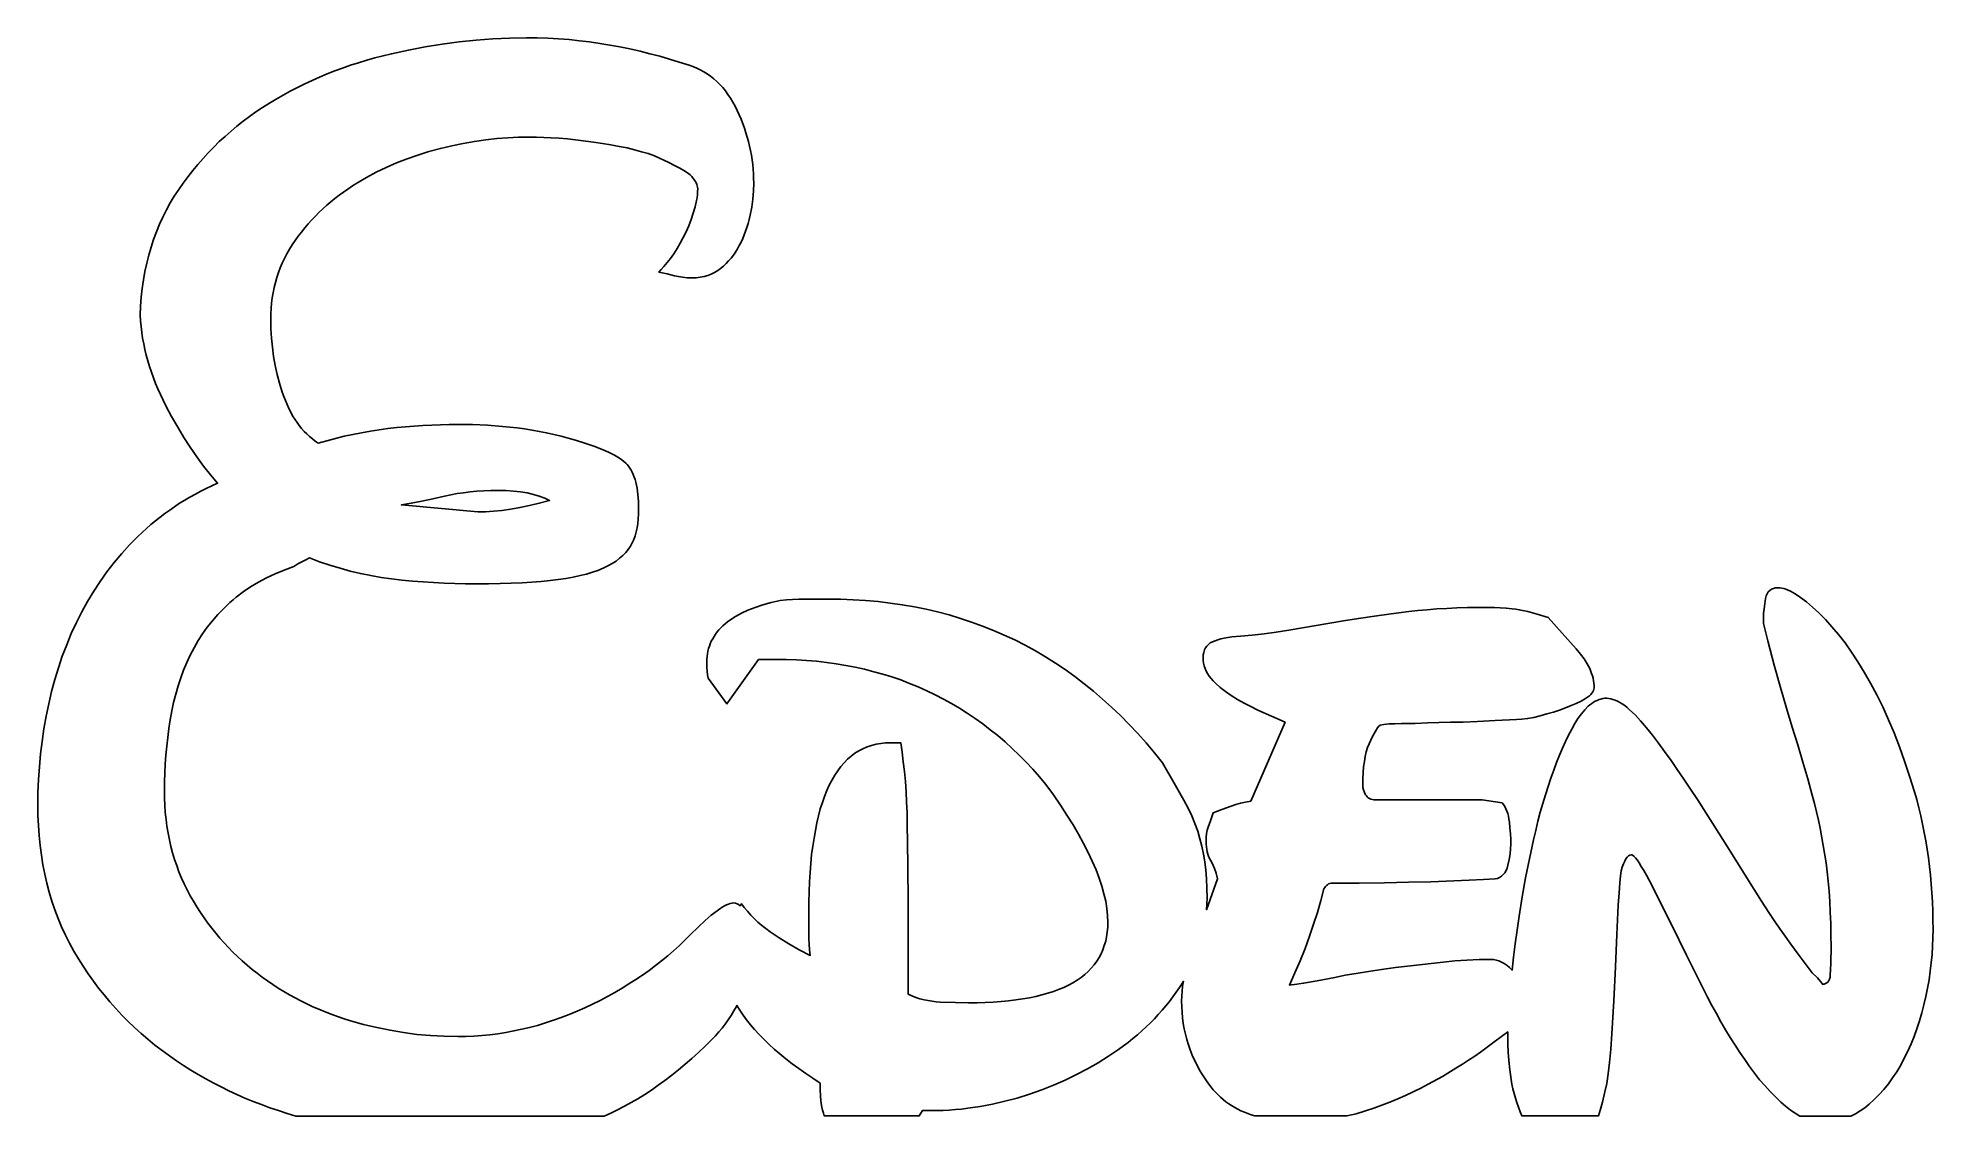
# Model space of a CAD drawing. Extents: x 41 to 152, y 21 to 84.
import ezdxf

# ---------------------------------------------------------------- set-up
doc = ezdxf.new("R2010")
doc.units = 0
doc.layers.add('CAMADA_1', color=18, linetype='CONTINUOUS')

msp = doc.modelspace()

# ---------------------------------------------------------------- linework, layer by layer
at = {"layer": 'CAMADA_1'}
for points in [[(55.83, 20.74), (73.98, 20.74), (74.38, 20.92), (74.78, 21.11), (75.18, 21.32), (75.58, 21.54), (75.98, 21.77), (76.38, 22.02), (76.78, 22.28), (77.17, 22.56), (77.57, 22.84), (77.97, 23.15), (78.36, 23.47), (78.76, 23.8), (79.16, 24.14), (79.55, 24.5), (79.95, 24.88), (80.34, 25.26), (80.55, 25.48), (80.75, 25.7), (80.94, 25.93), (81.12, 26.17), (81.3, 26.42), (81.47, 26.68), (81.63, 26.94), (81.78, 27.21), (81.81, 27.27), (81.98, 26.98), (82.17, 26.7), (82.38, 26.41), (82.61, 26.13), (82.85, 25.84), (83.11, 25.55), (83.39, 25.27), (83.69, 24.98), (84.01, 24.69), (84.34, 24.41), (84.69, 24.12), (85.06, 23.83), (85.45, 23.54), (85.86, 23.26), (86.28, 22.97), (86.72, 22.68), (86.72, 22.34), (86.74, 21.89), (86.75, 21.68), (86.78, 21.48), (86.81, 21.28), (86.85, 21.1), (86.9, 20.92), (86.95, 20.75), (92.55, 20.75), (92.65, 20.91), (92.73, 21.07), (93.24, 21.07), (93.6, 21.07), (93.96, 21.08), (94.32, 21.1), (94.68, 21.13), (95.04, 21.16), (95.41, 21.21), (96.13, 21.31), (96.86, 21.45), (97.58, 21.62), (98.31, 21.81), (99.04, 22.04), (99.76, 22.3), (100.46, 22.57), (101.15, 22.87), (101.81, 23.19), (102.46, 23.52), (103.09, 23.88), (103.7, 24.27), (104.29, 24.67), (104.58, 24.88), (104.86, 25.09), (105.13, 25.31), (105.4, 25.53), (105.66, 25.76), (105.91, 26), (106.16, 26.23), (106.4, 26.48), (106.63, 26.73), (106.85, 26.98), (107.07, 27.24), (107.28, 27.5), (107.49, 27.77), (107.68, 28.04), (107.87, 28.32), (108.06, 28.6), (108.11, 28.69), (108.06, 28.39), (108.03, 28.09), (108.01, 27.81), (108, 27.53), (108.01, 27.19), (108.03, 26.86), (108.06, 26.53), (108.1, 26.2), (108.16, 25.88), (108.23, 25.57), (108.31, 25.25), (108.41, 24.94), (108.51, 24.64), (108.63, 24.34), (108.76, 24.04), (108.91, 23.75), (109.06, 23.46), (109.23, 23.17), (109.42, 22.89), (109.61, 22.62), (109.74, 22.45), (109.87, 22.29), (110.01, 22.14), (110.15, 21.99), (110.3, 21.85), (110.45, 21.72), (110.61, 21.59), (110.78, 21.47), (110.95, 21.36), (111.13, 21.25), (111.31, 21.15), (111.5, 21.06), (111.7, 20.97), (111.9, 20.89), (112.1, 20.81), (112.31, 20.75), (117.74, 20.75), (118.29, 20.88), (118.84, 21.05), (119.32, 21.21), (119.8, 21.39), (120.27, 21.57), (120.73, 21.76), (121.19, 21.96), (121.64, 22.17), (122.09, 22.39), (122.52, 22.62), (123.37, 23.08), (124.16, 23.56), (124.54, 23.8), (124.91, 24.04), (125.27, 24.28), (125.61, 24.52), (126.47, 25.15), (127.21, 25.7), (127.21, 25.38), (127.21, 24.97), (127.24, 24.52), (127.28, 24.02), (127.33, 23.47), (127.37, 23.19), (127.41, 22.91), (127.46, 22.63), (127.52, 22.35), (127.59, 22.08), (127.67, 21.81), (127.75, 21.54), (127.84, 21.27), (127.94, 21), (128.05, 20.75), (132.55, 20.75), (132.68, 21.15), (132.79, 21.57), (132.94, 22.18), (133.05, 22.67), (133.13, 23.23), (133.21, 23.91), (133.28, 24.69), (133.34, 25.59), (133.46, 27.53), (133.56, 29.53), (133.64, 31.45), (133.72, 33.17), (133.77, 33.9), (133.81, 34.48), (133.85, 34.91), (133.89, 35.2), (133.96, 35.42), (134.03, 35.61), (134.1, 35.77), (134.17, 35.9), (134.24, 36), (134.32, 36.07), (134.4, 36.12), (134.49, 36.13), (134.52, 36.13), (134.56, 36.11), (134.64, 36.06), (134.73, 35.96), (134.84, 35.84), (134.95, 35.67), (135.08, 35.46), (135.22, 35.22), (135.38, 34.95), (135.71, 34.32), (136.06, 33.62), (136.86, 32.03), (137.75, 30.22), (138.72, 28.26), (138.98, 27.75), (139.24, 27.26), (139.5, 26.78), (139.77, 26.3), (140.04, 25.83), (140.32, 25.38), (140.6, 24.93), (140.88, 24.49), (141.17, 24.07), (141.46, 23.66), (141.75, 23.27), (142.05, 22.89), (142.36, 22.54), (142.66, 22.2), (142.98, 21.87), (143.29, 21.57), (143.58, 21.32), (143.86, 21.1), (144.14, 20.91), (144.42, 20.74), (147.42, 20.74), (147.7, 20.88), (147.97, 21.05), (148.24, 21.23), (148.5, 21.44), (148.8, 21.72), (149.09, 22.01), (149.37, 22.32), (149.63, 22.65), (149.88, 23), (150.13, 23.36), (150.36, 23.75), (150.57, 24.15), (150.78, 24.57), (150.97, 25), (151.15, 25.44), (151.31, 25.89), (151.47, 26.35), (151.6, 26.82), (151.73, 27.3), (151.84, 27.79), (151.94, 28.29), (152.03, 28.78), (152.1, 29.28), (152.16, 29.77), (152.21, 30.26), (152.24, 30.75), (152.26, 31.24), (152.27, 31.73), (152.26, 32.28), (152.25, 32.82), (152.23, 33.36), (152.2, 33.89), (152.16, 34.41), (152.11, 34.94), (152.06, 35.45), (151.99, 35.96), (151.92, 36.47), (151.84, 36.97), (151.75, 37.46), (151.65, 37.95), (151.54, 38.44), (151.42, 38.91), (151.3, 39.39), (151.17, 39.86), (150.88, 40.77), (150.59, 41.65), (150.29, 42.5), (149.97, 43.32), (149.64, 44.1), (149.3, 44.85), (148.95, 45.57), (148.58, 46.25), (148.21, 46.9), (147.84, 47.51), (147.46, 48.08), (147.08, 48.62), (146.7, 49.12), (146.31, 49.58), (145.93, 50.01), (145.54, 50.4), (145.16, 50.74), (144.8, 51.05), (144.46, 51.3), (144.15, 51.51), (143.86, 51.67), (143.72, 51.73), (143.59, 51.79), (143.47, 51.83), (143.35, 51.86), (143.23, 51.87), (143.12, 51.88), (142.98, 51.87), (142.86, 51.84), (142.74, 51.79), (142.65, 51.72), (142.56, 51.63), (142.5, 51.52), (142.44, 51.39), (142.4, 51.24), (142.35, 50.93), (142.31, 50.64), (142.28, 50.36), (142.28, 50.1), (142.28, 49.76), (142.53, 48.75), (142.91, 47.32), (143.27, 45.99), (143.63, 44.78), (143.97, 43.67), (144.3, 42.62), (144.6, 41.6), (144.89, 40.61), (145.15, 39.65), (145.28, 39.17), (145.4, 38.68), (145.51, 38.19), (145.61, 37.7), (145.8, 36.69), (145.96, 35.67), (146.03, 35.13), (146.09, 34.58), (146.14, 34), (146.18, 33.39), (146.21, 32.76), (146.24, 32.1), (146.25, 31.42), (146.26, 30.71), (146.24, 29.75), (146.23, 29.37), (146.21, 29.06), (146.2, 28.93), (146.17, 28.82), (146.13, 28.73), (146.08, 28.65), (146.01, 28.59), (145.93, 28.55), (145.85, 28.52), (145.75, 28.51), (145.75, 28.51), (145.76, 28.52), (145.74, 28.55), (145.64, 28.68), (145.45, 28.89), (145.15, 29.19), (144.73, 29.73), (144.31, 30.29), (143.88, 30.87), (143.45, 31.48), (143.02, 32.1), (142.59, 32.75), (142.16, 33.41), (141.73, 34.1), (140.02, 36.82), (138.38, 39.39), (137.98, 40), (137.59, 40.59), (137.2, 41.16), (136.83, 41.7), (136.45, 42.22), (136.09, 42.71), (135.73, 43.18), (135.38, 43.62), (135.03, 44.03), (134.71, 44.38), (134.39, 44.68), (134.24, 44.81), (134.1, 44.93), (133.95, 45.03), (133.81, 45.12), (133.68, 45.19), (133.54, 45.25), (133.41, 45.3), (133.29, 45.33), (133.17, 45.35), (133.05, 45.36), (132.93, 45.36), (132.82, 45.34), (132.7, 45.32), (132.59, 45.29), (132.48, 45.24), (132.37, 45.19), (132.27, 45.13), (132.16, 45.06), (132.05, 44.98), (131.95, 44.9), (131.75, 44.69), (131.55, 44.45), (131.35, 44.17), (131.17, 43.87), (130.98, 43.54), (130.79, 43.19), (130.61, 42.82), (130.44, 42.43), (130.26, 42.02), (130.09, 41.58), (129.92, 41.13), (129.75, 40.66), (129.59, 40.17), (129.43, 39.68), (129.28, 39.17), (129.13, 38.65), (128.99, 38.12), (128.86, 37.58), (128.73, 37.02), (128.49, 35.9), (128.26, 34.78), (128.06, 33.66), (127.88, 32.53), (127.76, 31.7), (127.65, 30.89), (127.55, 30.1), (127.47, 29.34), (127.32, 29.49), (127.17, 29.62), (127.01, 29.73), (126.85, 29.82), (126.69, 29.89), (126.53, 29.94), (126.37, 29.97), (126.21, 29.98), (125.52, 29.97), (124.81, 29.94), (124.1, 29.89), (123.41, 29.81), (121.49, 29.6), (120.61, 29.49), (119.78, 29.38), (119.01, 29.27), (118.29, 29.15), (117.63, 29.04), (117.02, 28.92), (115.98, 28.72), (115.19, 28.57), (114.65, 28.49), (114.47, 28.47), (114.35, 28.46), (114.68, 29.18), (114.99, 29.9), (115.27, 30.62), (115.54, 31.34), (115.78, 32.05), (116, 32.75), (116.2, 33.45), (116.38, 34.13), (116.43, 34.21), (116.48, 34.28), (116.54, 34.34), (116.6, 34.38), (116.66, 34.42), (116.73, 34.45), (116.81, 34.46), (116.89, 34.47), (118.46, 34.47), (119.95, 34.49), (121.36, 34.52), (122.69, 34.55), (124.93, 34.64), (125.78, 34.68), (126.46, 34.72), (126.6, 34.75), (126.73, 34.81), (126.84, 34.88), (126.95, 34.97), (127.04, 35.08), (127.11, 35.21), (127.17, 35.36), (127.22, 35.53), (127.3, 35.87), (127.35, 36.19), (127.38, 36.49), (127.39, 36.76), (127.39, 37.06), (127.37, 37.38), (127.34, 37.72), (127.31, 38.07), (127.28, 38.24), (127.25, 38.41), (127.21, 38.57), (127.16, 38.71), (127.1, 38.85), (127.04, 38.98), (126.96, 39.1), (126.88, 39.21), (125.7, 39.38), (119.43, 39.38), (119.33, 39.38), (119.24, 39.4), (119.15, 39.42), (119.07, 39.45), (119, 39.5), (118.94, 39.55), (118.89, 39.61), (118.84, 39.68), (118.77, 39.82), (118.71, 39.96), (118.68, 40.1), (118.67, 40.23), (118.68, 40.62), (118.69, 40.98), (118.72, 41.33), (118.77, 41.64), (118.82, 41.94), (118.88, 42.21), (118.96, 42.46), (119.05, 42.68), (119.23, 43.07), (119.4, 43.38), (119.55, 43.62), (119.62, 43.71), (119.69, 43.78), (119.92, 43.82), (120.22, 43.85), (120.56, 43.86), (120.96, 43.87), (121.76, 43.88), (122.48, 43.91), (123.16, 43.94), (123.84, 43.95), (124.58, 43.96), (125.44, 43.99), (126.48, 44.05), (127.73, 44.12), (128.04, 44.13), (128.38, 44.17), (128.74, 44.24), (129.13, 44.33), (129.52, 44.44), (129.9, 44.55), (130.26, 44.67), (130.61, 44.8), (130.94, 44.93), (131.24, 45.06), (131.53, 45.2), (131.79, 45.35), (131.91, 45.42), (132.02, 45.5), (132.1, 45.58), (132.17, 45.66), (132.23, 45.74), (132.27, 45.82), (132.29, 45.9), (132.3, 45.98), (132.3, 46.12), (132.28, 46.26), (132.26, 46.4), (132.24, 46.54), (132.2, 46.68), (132.15, 46.82), (132.04, 47.11), (131.89, 47.39), (131.71, 47.68), (131.49, 47.97), (131.24, 48.27), (129.59, 50.13), (128.95, 50.32), (128.39, 50.47), (127.89, 50.58), (127.68, 50.61), (127.48, 50.64), (127.11, 50.68), (126.76, 50.7), (126.43, 50.72), (126.12, 50.72), (125.47, 50.72), (124.84, 50.71), (124.22, 50.69), (123.62, 50.66), (123.04, 50.63), (122.47, 50.58), (121.92, 50.53), (121.38, 50.47), (120.35, 50.34), (119.36, 50.21), (118.42, 50.07), (117.53, 49.92), (114.31, 49.37), (113.58, 49.25), (112.86, 49.16), (112.16, 49.08), (111.47, 49.03), (110.96, 48.98), (110.73, 48.94), (110.51, 48.9), (110.31, 48.86), (110.13, 48.81), (109.97, 48.75), (109.82, 48.69), (109.69, 48.62), (109.58, 48.54), (109.49, 48.44), (109.41, 48.33), (109.35, 48.21), (109.31, 48.07), (109.28, 47.92), (109.27, 47.76), (109.28, 47.59), (109.3, 47.43), (109.34, 47.27), (109.39, 47.12), (109.45, 46.96), (109.53, 46.82), (109.63, 46.67), (109.74, 46.53), (109.86, 46.4), (109.99, 46.26), (110.27, 46), (110.58, 45.76), (110.92, 45.52), (111.29, 45.29), (111.68, 45.07), (112.07, 44.87), (112.49, 44.67), (114.1, 43.95), (112.07, 39.3), (111.77, 39.24), (111.48, 39.18), (111.2, 39.1), (110.92, 39), (110.38, 38.8), (109.87, 38.62), (109.71, 38.15), (109.57, 37.77), (109.51, 37.59), (109.47, 37.39), (109.45, 37.17), (109.44, 36.92), (109.45, 36.76), (109.46, 36.6), (109.48, 36.45), (109.51, 36.31), (109.54, 36.18), (109.59, 36.05), (109.64, 35.93), (109.7, 35.82), (109.82, 35.6), (109.93, 35.34), (110.03, 35.05), (110.12, 34.72), (109.47, 32.9), (109.49, 33.25), (109.5, 33.6), (109.49, 34.18), (109.46, 34.72), (109.42, 35.23), (109.37, 35.72), (109.3, 36.18), (109.2, 36.64), (109.08, 37.09), (108.95, 37.54), (108.78, 37.98), (108.6, 38.44), (108.38, 38.89), (108.14, 39.36), (107.57, 40.37), (106.87, 41.56), (106.4, 42.15), (105.91, 42.73), (105.42, 43.28), (104.92, 43.82), (104.4, 44.34), (103.88, 44.84), (103.35, 45.32), (102.81, 45.78), (102.27, 46.22), (101.71, 46.65), (101.14, 47.05), (100.57, 47.44), (99.98, 47.81), (99.39, 48.16), (98.78, 48.49), (98.17, 48.8), (97.55, 49.09), (96.92, 49.36), (96.28, 49.62), (95.63, 49.85), (94.98, 50.07), (94.31, 50.27), (93.63, 50.45), (92.95, 50.61), (92.26, 50.75), (91.55, 50.87), (90.84, 50.97), (90.12, 51.06), (89.39, 51.12), (88.65, 51.17), (87.9, 51.2), (87.15, 51.21), (85.79, 51.21), (85.45, 51.2), (85.09, 51.19), (84.73, 51.16), (84.35, 51.12), (83.83, 51), (83.34, 50.86), (82.88, 50.71), (82.46, 50.55), (82.07, 50.37), (81.72, 50.18), (81.4, 49.97), (81.25, 49.86), (81.11, 49.75), (80.98, 49.63), (80.86, 49.51), (80.75, 49.39), (80.64, 49.27), (80.54, 49.14), (80.46, 49), (80.38, 48.87), (80.3, 48.73), (80.24, 48.58), (80.19, 48.44), (80.14, 48.29), (80.1, 48.13), (80.07, 47.98), (80.05, 47.82), (80.04, 47.65), (80.03, 47.48), (80.04, 47.2), (80.05, 46.96), (80.08, 46.74), (80.12, 46.55), (81.22, 45.03), (83.08, 47.65), (84.1, 47.65), (84.71, 47.65), (85.31, 47.62), (85.91, 47.59), (86.49, 47.54), (87.08, 47.47), (87.65, 47.39), (88.22, 47.3), (88.78, 47.19), (89.33, 47.07), (89.87, 46.93), (90.41, 46.78), (90.94, 46.62), (91.46, 46.44), (91.98, 46.24), (92.49, 46.04), (92.99, 45.81), (93.48, 45.57), (93.97, 45.32), (94.45, 45.06), (94.92, 44.78), (95.38, 44.48), (95.84, 44.17), (96.29, 43.85), (96.73, 43.51), (97.17, 43.16), (97.6, 42.79), (98.02, 42.41), (98.43, 42.01), (98.84, 41.6), (99.24, 41.18), (99.63, 40.74), (100.01, 40.29), (100.46, 39.67), (100.87, 39.07), (101.25, 38.48), (101.61, 37.91), (101.93, 37.35), (102.23, 36.8), (102.5, 36.27), (102.74, 35.76), (102.96, 35.26), (103.14, 34.77), (103.3, 34.3), (103.43, 33.84), (103.53, 33.4), (103.6, 32.97), (103.64, 32.56), (103.65, 32.16), (103.65, 31.87), (103.62, 31.59), (103.58, 31.31), (103.53, 31.05), (103.45, 30.79), (103.37, 30.55), (103.26, 30.31), (103.14, 30.09), (103.01, 29.87), (102.85, 29.66), (102.68, 29.46), (102.5, 29.27), (102.3, 29.09), (102.08, 28.92), (101.85, 28.76), (101.6, 28.6), (101.34, 28.46), (101.06, 28.33), (100.76, 28.2), (100.45, 28.09), (100.12, 27.98), (99.77, 27.88), (99.41, 27.79), (99.04, 27.72), (98.64, 27.65), (98.23, 27.59), (97.81, 27.53), (97.37, 27.49), (96.91, 27.46), (96.44, 27.44), (95.95, 27.42), (95.44, 27.42), (94.69, 27.43), (93.79, 27.46), (93.55, 27.48), (93.31, 27.51), (93.07, 27.55), (92.83, 27.6), (92.59, 27.66), (92.35, 27.74), (92.12, 27.83), (91.89, 27.93), (91.89, 33.26), (91.88, 35.55), (91.84, 38), (91.83, 38.63), (91.8, 39.25), (91.77, 39.86), (91.73, 40.46), (91.68, 41.04), (91.61, 41.62), (91.54, 42.19), (91.46, 42.74), (90.87, 42.74), (90.57, 42.73), (90.29, 42.7), (90.01, 42.66), (89.74, 42.59), (89.48, 42.5), (89.23, 42.39), (88.99, 42.27), (88.76, 42.12), (88.54, 41.95), (88.33, 41.77), (88.12, 41.56), (87.93, 41.34), (87.75, 41.09), (87.57, 40.83), (87.41, 40.55), (87.25, 40.25), (87.11, 39.92), (86.97, 39.58), (86.84, 39.22), (86.72, 38.84), (86.61, 38.44), (86.52, 38.02), (86.43, 37.58), (86.35, 37.12), (86.28, 36.65), (86.21, 36.15), (86.16, 35.63), (86.12, 35.09), (86.09, 34.54), (86.06, 33.96), (86.05, 33.37), (86.04, 32.75), (86.04, 31.48), (86.05, 31.18), (86.07, 30.87), (86.09, 30.55), (86.13, 30.21), (85.47, 30.55), (84.86, 30.9), (84.29, 31.25), (83.76, 31.61), (83.51, 31.79), (83.27, 31.98), (83.04, 32.18), (82.83, 32.38), (82.62, 32.59), (82.43, 32.81), (82.24, 33.03), (82.07, 33.26), (81.99, 33.13), (81.91, 33.21), (81.82, 33.26), (81.72, 33.3), (81.61, 33.31), (81.52, 33.3), (81.42, 33.28), (81.32, 33.24), (81.2, 33.19), (81.07, 33.13), (80.94, 33.05), (80.64, 32.84), (80.3, 32.58), (79.93, 32.26), (79.52, 31.88), (79.07, 31.44), (78.75, 31.12), (78.42, 30.8), (78.08, 30.49), (77.73, 30.19), (77.37, 29.9), (77.01, 29.61), (76.63, 29.33), (76.25, 29.05), (75.85, 28.79), (75.45, 28.53), (75.04, 28.28), (74.62, 28.03), (74.19, 27.79), (73.75, 27.56), (73.3, 27.34), (72.85, 27.13), (72.39, 26.92), (71.93, 26.73), (71.46, 26.55), (71, 26.39), (70.53, 26.23), (70.07, 26.09), (69.6, 25.97), (69.13, 25.86), (68.67, 25.76), (68.2, 25.67), (67.73, 25.6), (67.25, 25.54), (66.78, 25.49), (66.31, 25.46), (65.83, 25.44), (65.36, 25.43), (64.55, 25.45), (63.76, 25.49), (62.96, 25.56), (62.17, 25.67), (61.38, 25.8), (60.6, 25.96), (59.82, 26.15), (59.05, 26.36), (58.67, 26.48), (58.29, 26.61), (57.91, 26.75), (57.55, 26.89), (57.18, 27.04), (56.83, 27.19), (56.47, 27.36), (56.13, 27.53), (55.79, 27.71), (55.45, 27.89), (55.12, 28.09), (54.79, 28.29), (54.47, 28.49), (54.16, 28.71), (53.85, 28.93), (53.55, 29.16), (53.25, 29.39), (52.96, 29.64), (52.67, 29.89), (52.39, 30.14), (52.12, 30.41), (51.86, 30.67), (51.6, 30.95), (51.36, 31.23), (51.11, 31.52), (50.88, 31.82), (50.65, 32.12), (50.43, 32.43), (50.21, 32.74), (50, 33.07), (49.8, 33.4), (49.61, 33.73), (49.42, 34.07), (49.25, 34.42), (49.09, 34.77), (48.94, 35.13), (48.81, 35.5), (48.68, 35.87), (48.57, 36.25), (48.47, 36.63), (48.38, 37.02), (48.3, 37.41), (48.23, 37.82), (48.18, 38.22), (48.14, 38.64), (48.11, 39.06), (48.09, 39.48), (48.09, 39.91), (48.09, 40.44), (48.11, 40.97), (48.13, 41.49), (48.17, 42.02), (48.22, 42.54), (48.28, 43.06), (48.34, 43.58), (48.42, 44.1), (48.52, 44.62), (48.62, 45.12), (48.75, 45.61), (48.89, 46.09), (49.05, 46.56), (49.22, 47.02), (49.41, 47.47), (49.61, 47.91), (49.83, 48.34), (50.07, 48.76), (50.33, 49.16), (50.61, 49.55), (50.92, 49.93), (51.24, 50.3), (51.58, 50.66), (51.94, 51), (52.13, 51.17), (52.32, 51.33), (52.73, 51.64), (53.16, 51.93), (53.62, 52.21), (54.1, 52.46), (54.61, 52.7), (55.15, 52.92), (55.7, 53.12), (55.95, 53.28), (56.19, 53.41), (56.42, 53.53), (56.64, 53.63), (57.23, 53.4), (57.83, 53.2), (58.43, 53.02), (59.03, 52.85), (59.63, 52.71), (60.24, 52.59), (60.85, 52.48), (61.46, 52.4), (62.08, 52.33), (62.69, 52.27), (63.32, 52.22), (63.94, 52.18), (64.56, 52.14), (65.19, 52.12), (65.82, 52.11), (66.46, 52.1), (67.18, 52.11), (67.87, 52.12), (68.52, 52.14), (69.15, 52.17), (69.73, 52.2), (70.28, 52.25), (70.8, 52.3), (71.28, 52.36), (71.74, 52.42), (72.16, 52.5), (72.57, 52.59), (72.94, 52.68), (73.3, 52.79), (73.62, 52.9), (73.93, 53.03), (74.2, 53.16), (74.46, 53.3), (74.69, 53.45), (74.9, 53.61), (75.09, 53.77), (75.26, 53.95), (75.41, 54.13), (75.54, 54.32), (75.64, 54.52), (75.73, 54.72), (75.81, 54.94), (75.88, 55.17), (75.93, 55.41), (75.97, 55.67), (76, 55.94), (76.02, 56.21), (76.02, 56.5), (76.01, 56.95), (75.98, 57.37), (75.93, 57.75), (75.85, 58.09), (75.81, 58.25), (75.76, 58.4), (75.7, 58.55), (75.64, 58.68), (75.58, 58.81), (75.51, 58.92), (75.43, 59.03), (75.35, 59.13), (75.26, 59.22), (75.15, 59.32), (75.03, 59.41), (74.9, 59.51), (74.6, 59.69), (74.25, 59.87), (73.84, 60.05), (73.38, 60.22), (72.86, 60.4), (72.3, 60.57), (71.87, 60.69), (71.45, 60.8), (71.02, 60.91), (70.59, 61), (70.17, 61.09), (69.74, 61.16), (69.3, 61.23), (68.87, 61.29), (68, 61.38), (67.12, 61.45), (66.24, 61.49), (65.36, 61.5), (64.85, 61.5), (64.34, 61.48), (63.83, 61.46), (63.31, 61.44), (62.8, 61.4), (62.28, 61.36), (61.77, 61.31), (61.25, 61.25), (60.73, 61.18), (60.22, 61.1), (59.7, 61.01), (59.19, 60.91), (58.67, 60.8), (58.16, 60.67), (57.65, 60.54), (57.14, 60.4), (56.97, 60.52), (56.8, 60.65), (56.63, 60.79), (56.47, 60.94), (56.32, 61.09), (56.17, 61.26), (56.03, 61.43), (55.9, 61.62), (55.77, 61.81), (55.64, 62.01), (55.53, 62.22), (55.41, 62.44), (55.31, 62.67), (55.21, 62.9), (55.12, 63.15), (55.03, 63.4), (54.87, 63.93), (54.73, 64.45), (54.61, 64.98), (54.52, 65.51), (54.45, 66.05), (54.39, 66.59), (54.36, 67.13), (54.35, 67.68), (54.36, 68.01), (54.37, 68.33), (54.4, 68.64), (54.44, 68.96), (54.49, 69.26), (54.55, 69.57), (54.63, 69.86), (54.71, 70.16), (54.81, 70.45), (54.91, 70.73), (55.03, 71.01), (55.16, 71.28), (55.3, 71.55), (55.45, 71.82), (55.62, 72.08), (55.79, 72.34), (55.97, 72.59), (56.16, 72.83), (56.36, 73.08), (56.56, 73.31), (56.76, 73.54), (56.98, 73.77), (57.19, 73.99), (57.42, 74.2), (57.65, 74.41), (57.89, 74.61), (58.13, 74.81), (58.38, 75), (58.63, 75.19), (58.89, 75.37), (59.16, 75.55), (59.43, 75.72), (59.99, 76.05), (60.56, 76.36), (61.15, 76.64), (61.76, 76.91), (62.38, 77.15), (63.02, 77.37), (63.67, 77.58), (64.34, 77.76), (65.02, 77.91), (65.68, 78.05), (66.35, 78.17), (67.01, 78.26), (67.66, 78.34), (68.31, 78.39), (68.95, 78.42), (69.59, 78.43), (70, 78.43), (70.43, 78.41), (70.87, 78.39), (71.34, 78.36), (71.82, 78.32), (72.31, 78.27), (73.36, 78.14), (73.89, 78.06), (74.39, 77.97), (74.88, 77.88), (75.34, 77.79), (75.77, 77.68), (76.19, 77.57), (76.58, 77.46), (76.96, 77.33), (77.79, 76.94), (78.14, 76.76), (78.44, 76.6), (78.69, 76.46), (78.89, 76.32), (79.05, 76.21), (79.16, 76.1), (79.3, 75.92), (79.36, 75.82), (79.41, 75.73), (79.45, 75.64), (79.47, 75.56), (79.49, 75.47), (79.5, 75.38), (79.49, 75.21), (79.48, 75.04), (79.46, 74.86), (79.43, 74.69), (79.35, 74.32), (79.24, 73.95), (79.11, 73.57), (78.97, 73.2), (78.81, 72.85), (78.65, 72.51), (78.47, 72.18), (78.29, 71.86), (78.09, 71.56), (77.89, 71.28), (77.51, 70.8), (77.35, 70.62), (77.21, 70.47), (77.7, 70.38), (77.92, 70.32), (78.14, 70.26), (78.36, 70.21), (78.61, 70.17), (78.87, 70.14), (79.16, 70.14), (79.41, 70.14), (79.64, 70.17), (79.87, 70.21), (80.09, 70.27), (80.29, 70.35), (80.49, 70.45), (80.68, 70.56), (80.85, 70.69), (81.02, 70.83), (81.17, 70.98), (81.32, 71.13), (81.46, 71.3), (81.6, 71.47), (81.72, 71.65), (81.84, 71.84), (81.95, 72.04), (82.05, 72.24), (82.15, 72.45), (82.24, 72.67), (82.32, 72.89), (82.4, 73.11), (82.47, 73.34), (82.53, 73.58), (82.59, 73.82), (82.68, 74.3), (82.74, 74.78), (82.78, 75.26), (82.8, 75.72), (82.79, 76), (82.78, 76.27), (82.76, 76.54), (82.74, 76.82), (82.7, 77.09), (82.66, 77.36), (82.61, 77.63), (82.55, 77.89), (82.49, 78.16), (82.42, 78.43), (82.34, 78.69), (82.25, 78.95), (82.05, 79.48), (81.82, 80), (81.7, 80.25), (81.57, 80.49), (81.43, 80.72), (81.28, 80.94), (81.13, 81.15), (80.97, 81.35), (80.8, 81.53), (80.63, 81.7), (80.45, 81.86), (80.26, 82.01), (80.06, 82.15), (79.86, 82.28), (79.65, 82.39), (79.44, 82.49), (79.22, 82.59), (78.99, 82.67), (78.41, 82.85), (77.84, 83.03), (77.26, 83.19), (76.68, 83.34), (76.1, 83.49), (75.51, 83.62), (74.92, 83.74), (74.33, 83.85), (73.74, 83.95), (73.13, 84.04), (72.53, 84.11), (71.92, 84.17), (71.3, 84.21), (70.68, 84.25), (70.05, 84.27), (69.42, 84.27), (68.43, 84.26), (67.43, 84.22), (66.44, 84.14), (65.44, 84.04), (64.45, 83.91), (63.45, 83.75), (62.46, 83.56), (61.46, 83.34), (60.97, 83.22), (60.48, 83.09), (60, 82.96), (59.52, 82.81), (59.05, 82.66), (58.58, 82.5), (58.13, 82.33), (57.67, 82.15), (57.23, 81.96), (56.79, 81.77), (56.35, 81.56), (55.92, 81.35), (55.5, 81.13), (55.08, 80.9), (54.67, 80.67), (54.27, 80.42), (53.87, 80.17), (53.48, 79.91), (53.1, 79.64), (52.73, 79.36), (52.36, 79.07), (52.01, 78.78), (51.66, 78.47), (51.32, 78.16), (50.99, 77.84), (50.67, 77.51), (50.36, 77.17), (50.06, 76.82), (49.76, 76.46), (49.48, 76.1), (49.2, 75.72), (48.93, 75.34), (48.67, 74.95), (48.43, 74.55), (48.21, 74.14), (48, 73.72), (47.8, 73.29), (47.62, 72.85), (47.45, 72.4), (47.3, 71.95), (47.17, 71.48), (47.05, 71), (46.94, 70.51), (46.85, 70.02), (46.78, 69.51), (46.72, 68.99), (46.67, 68.47), (46.65, 67.93), (46.67, 67.6), (46.71, 67.26), (46.75, 66.92), (46.8, 66.59), (46.87, 66.25), (46.94, 65.91), (47.02, 65.58), (47.11, 65.25), (47.21, 64.91), (47.32, 64.58), (47.44, 64.25), (47.57, 63.92), (47.7, 63.59), (47.85, 63.26), (48.01, 62.93), (48.17, 62.6), (48.51, 61.96), (48.87, 61.33), (49.23, 60.73), (49.61, 60.15), (50, 59.58), (50.39, 59.04), (50.8, 58.53), (51.22, 58.03), (50.88, 57.88), (50.55, 57.72), (50.23, 57.56), (49.91, 57.39), (49.59, 57.21), (49.29, 57.03), (48.98, 56.85), (48.69, 56.65), (48.4, 56.45), (48.11, 56.25), (47.83, 56.04), (47.56, 55.82), (47.29, 55.6), (47.03, 55.37), (46.77, 55.14), (46.52, 54.9), (46.03, 54.4), (45.57, 53.89), (45.12, 53.36), (44.7, 52.81), (44.3, 52.25), (43.92, 51.67), (43.56, 51.07), (43.22, 50.45), (42.9, 49.82), (42.6, 49.18), (42.33, 48.52), (42.07, 47.85), (41.84, 47.16), (41.63, 46.47), (41.44, 45.76), (41.27, 45.03), (41.12, 44.3), (40.99, 43.56), (40.88, 42.82), (40.79, 42.08), (40.72, 41.33), (40.67, 40.58), (40.64, 39.82), (40.63, 39.06), (40.64, 38.46), (40.67, 37.86), (40.71, 37.27), (40.77, 36.69), (40.84, 36.12), (40.93, 35.55), (41.04, 35), (41.16, 34.46), (41.3, 33.93), (41.46, 33.41), (41.64, 32.89), (41.83, 32.39), (42.03, 31.9), (42.26, 31.41), (42.5, 30.94), (42.75, 30.47), (43.02, 30.02), (43.3, 29.57), (43.59, 29.13), (43.9, 28.7), (44.21, 28.28), (44.54, 27.88), (44.87, 27.48), (45.22, 27.08), (45.57, 26.7), (45.94, 26.33), (46.32, 25.97), (46.71, 25.61), (47.11, 25.27), (47.52, 24.93), (47.95, 24.61), (48.38, 24.29), (48.79, 24), (49.21, 23.73), (49.64, 23.46), (50.07, 23.2), (50.52, 22.94), (50.96, 22.7), (51.42, 22.47), (51.88, 22.24), (52.35, 22.02), (52.83, 21.81), (53.31, 21.61), (53.8, 21.42), (54.3, 21.24), (54.8, 21.07), (55.31, 20.9)], [(66.54, 56.34), (67, 56.35), (67.47, 56.38), (67.97, 56.43), (68.49, 56.5), (69.03, 56.6), (69.59, 56.72), (70.17, 56.85), (70.77, 57.01), (70.49, 57.15), (70.17, 57.27), (69.83, 57.37), (69.46, 57.46), (69.07, 57.52), (68.65, 57.57), (68.2, 57.6), (67.73, 57.61), (67.31, 57.6), (66.9, 57.58), (66.49, 57.56), (66.1, 57.52), (65.71, 57.47), (65.33, 57.42), (64.96, 57.35), (64.59, 57.27), (63.9, 57.11), (63.24, 56.97), (62.63, 56.85), (62.05, 56.76)]]:
    msp.add_lwpolyline(points, close=True, dxfattribs=at)

doc.saveas('drawing.dxf')
